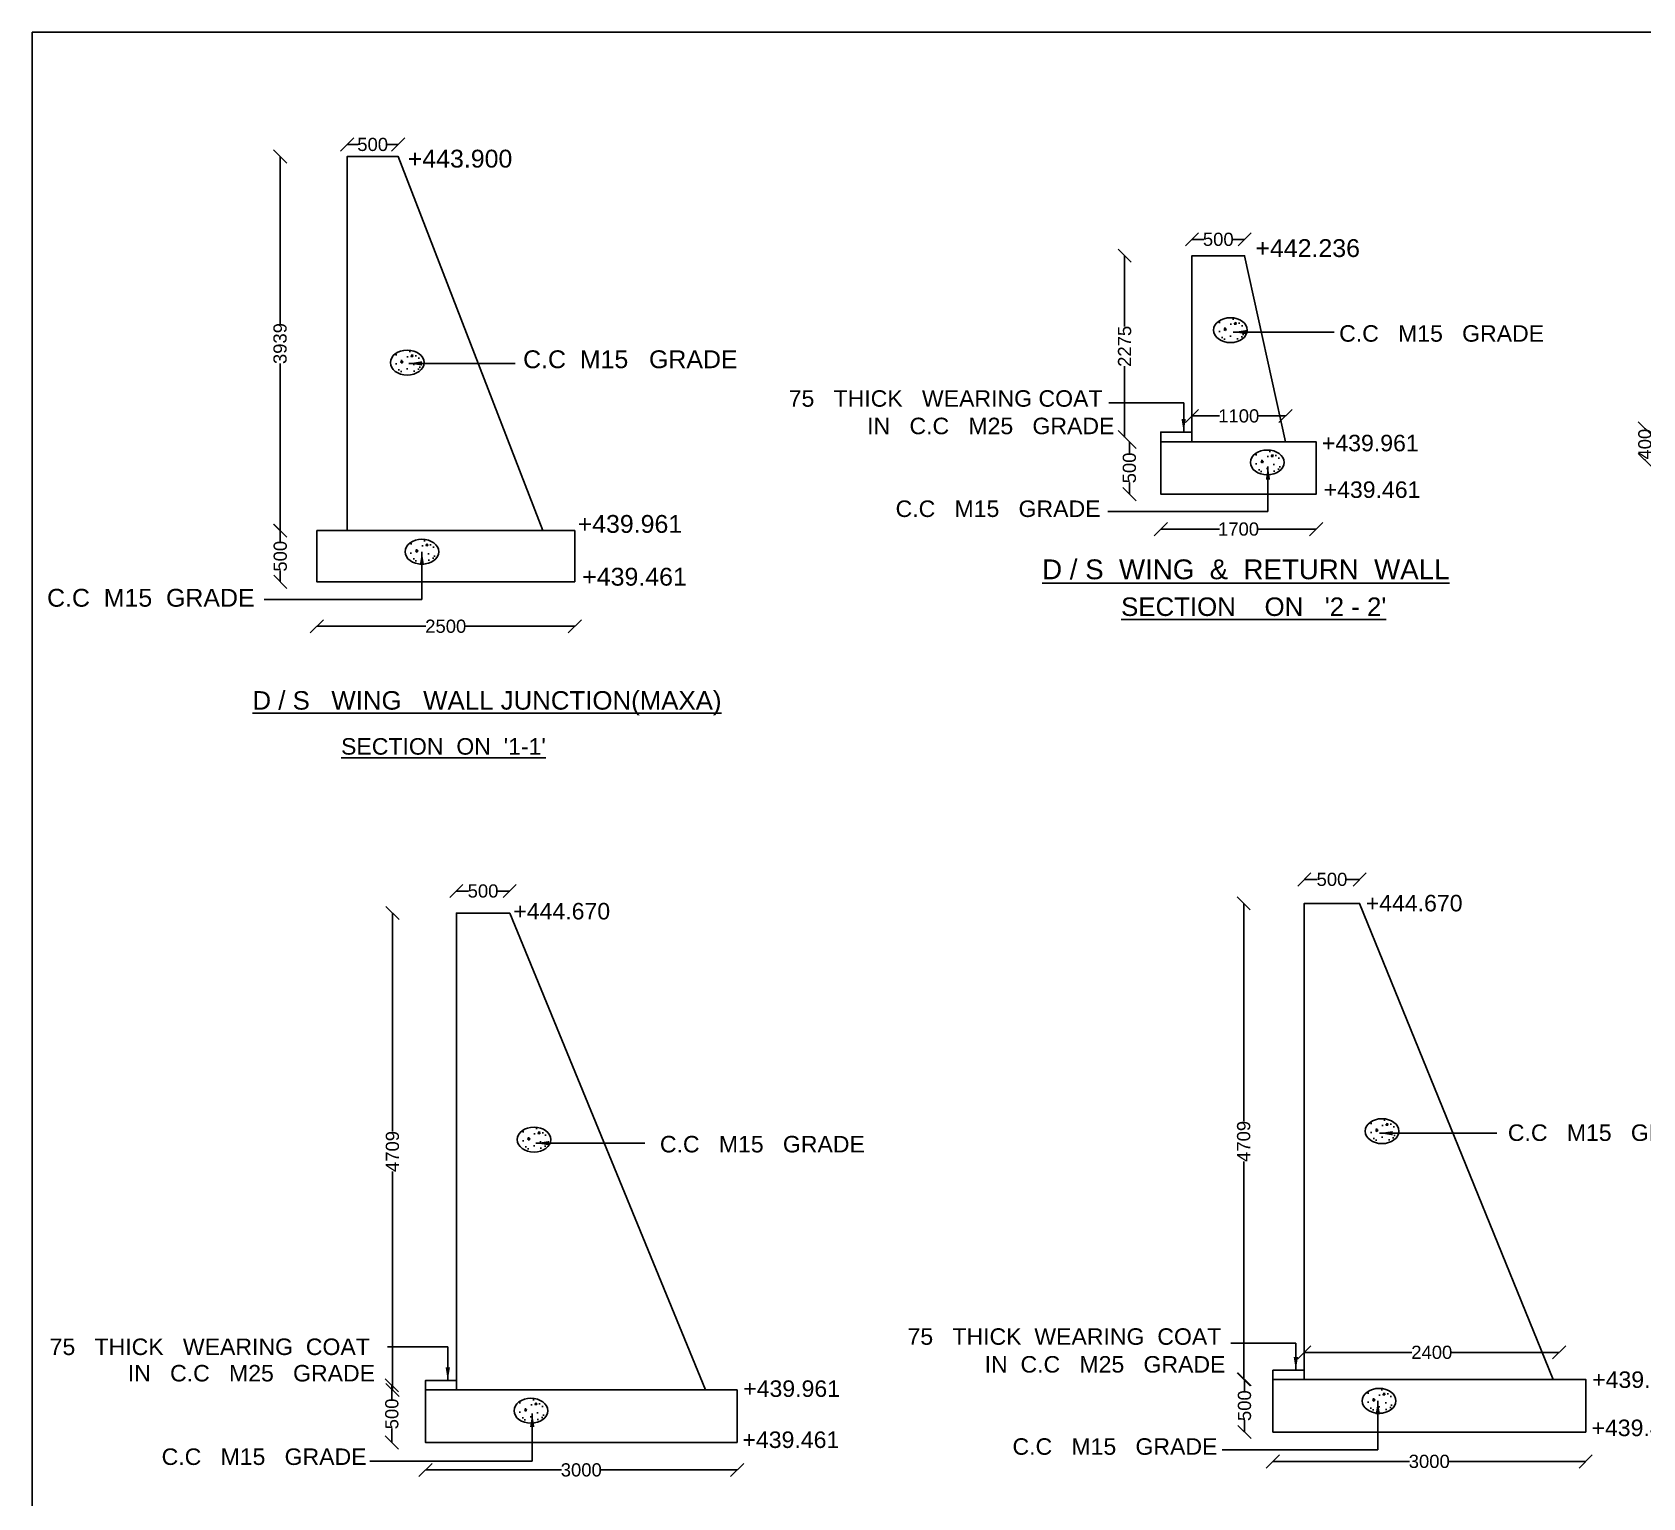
# Model space of a CAD drawing. Header units: millimetres. Extents: x 7618 to 13424, y 6237 to 10024.
# Drawn here: x 7618 to 10058, y 7804 to 10024 of the extents above; entities that cross this region are included whole.
import ezdxf

# ---------------------------------------------------------------- set-up
doc = ezdxf.new("R2010")
doc.units = ezdxf.units.MM
doc.header["$MEASUREMENT"] = 0
for name, color, linetype in [('DIMENSION', 2, 'Continuous'), ('DRAWING', 7, 'Continuous'), ('TEXT', 7, 'Continuous')]:
    doc.layers.add(name, color=color, linetype=linetype)
doc.styles.get("Standard").update_dxf_attribs({"font": 'arial.ttf', "height": 20})
doc.dimstyles.get("Standard").update_dxf_attribs({"dimtxt": 20, "dimasz": 20, "dimexe": 0.18, "dimexo": 0.0625, "dimgap": 0.09, "dimtad": 0, "dimdec": 0, "dimzin": 0, "dimdsep": 46, "dimtxsty": 'Standard', "dimblk": 'OBLIQUE', "dimcen": 0.09, "dimse1": 1, "dimse2": 1, "dimadec": 0, "dimazin": 0, "dimtfac": 1, "dimtdec": 0, "dimtofl": 0, "dimtmove": 0, "dimatfit": 3, "dimfxl": 1, "dimtolj": 1, "dimtzin": 0, "dimarcsym": 0})

# ---------------------------------------------------------------- blocks, each defined once
blk = doc.blocks.new('_Oblique')
at = {"color": 0, "linetype": 'ByBlock', "lineweight": -2}
blk.add_line((-0.5, -0.5), (0.5, 0.5), dxfattribs=at)
blk = doc.blocks.new('*D4')
at = {"layer": 'Defpoints', "color": 0}
for p in [(8095.2, 9836), (8172.2, 9854.1), (8172.2, 9836)]:
    blk.add_point(p, dxfattribs=at)
at = {"layer": 'DIMENSION', "color": 0, "lineweight": -2}
for p, q in [((8095.2, 9854.1), (8111.5, 9854.1)), ((8172.2, 9854.1), (8155.8, 9854.1))]:
    blk.add_line(p, q, dxfattribs=at)
at = {"layer": 'DIMENSION', "color": 0, "lineweight": -2, "xscale": 20, "yscale": 20, "zscale": 20, "rotation": 180}
blk.add_blockref('_Oblique', (8095.2, 9854.1), dxfattribs=at)
at = {"layer": 'DIMENSION', "color": 0, "lineweight": -2, "xscale": 20, "yscale": 20, "zscale": 20}
blk.add_blockref('_Oblique', (8172.2, 9854.1), dxfattribs=at)
at = {"layer": 'DIMENSION', "color": 0, "insert": (8133.7, 9854.1), "char_height": 20, "attachment_point": 5}
blk.add_mtext('\\A1;500', dxfattribs=at)
blk = doc.blocks.new('*D5')
at = {"layer": 'Defpoints', "color": 0}
for p in [(8095.2, 9836), (7993.5, 9269.2), (8095.2, 9269.2)]:
    blk.add_point(p, dxfattribs=at)
at = {"layer": 'DIMENSION', "color": 0, "lineweight": -2}
for p, q in [((7993.5, 9836), (7993.5, 9582.6)), ((7993.5, 9269.2), (7993.5, 9522.6))]:
    blk.add_line(p, q, dxfattribs=at)
at = {"layer": 'DIMENSION', "color": 0, "lineweight": -2, "xscale": 20, "yscale": 20, "zscale": 20}
for p, rotation in [((7993.5, 9836), 90), ((7993.5, 9269.2), 270)]:
    blk.add_blockref('_Oblique', p, dxfattribs=dict(at, rotation=rotation))
at = {"layer": 'DIMENSION', "color": 0, "insert": (7993.5, 9552.6), "char_height": 20, "attachment_point": 5, "rotation": 90}
blk.add_mtext('\\A1;3939', dxfattribs=at)
blk = doc.blocks.new('*D6')
at = {"layer": 'Defpoints', "color": 0}
for p in [(8095.2, 9269.2), (7993.8, 9191.7), (8095.2, 9191.7)]:
    blk.add_point(p, dxfattribs=at)
at = {"layer": 'DIMENSION', "color": 0, "lineweight": -2}
for p, q in [((7993.8, 9269.2), (7993.8, 9252.6)), ((7993.8, 9191.7), (7993.8, 9208.3))]:
    blk.add_line(p, q, dxfattribs=at)
at = {"layer": 'DIMENSION', "color": 0, "lineweight": -2, "xscale": 20, "yscale": 20, "zscale": 20}
for p, rotation in [((7993.8, 9269.2), 90), ((7993.8, 9191.7), 270)]:
    blk.add_blockref('_Oblique', p, dxfattribs=dict(at, rotation=rotation))
at = {"layer": 'DIMENSION', "color": 0, "insert": (7993.8, 9230.4), "char_height": 20, "attachment_point": 5, "rotation": 90}
blk.add_mtext('\\A1;500', dxfattribs=at)
blk = doc.blocks.new('*D7')
at = {"layer": 'Defpoints', "color": 0}
for p in [(8049, 9191.7), (8439.8, 9191.7), (8439.8, 9124.3)]:
    blk.add_point(p, dxfattribs=at)
at = {"layer": 'DIMENSION', "color": 0, "lineweight": -2}
for p, q in [((8049, 9124.3), (8214.3, 9124.3)), ((8439.8, 9124.3), (8274.5, 9124.3))]:
    blk.add_line(p, q, dxfattribs=at)
at = {"layer": 'DIMENSION', "color": 0, "lineweight": -2, "xscale": 20, "yscale": 20, "zscale": 20, "rotation": 180}
blk.add_blockref('_Oblique', (8049, 9124.3), dxfattribs=at)
at = {"layer": 'DIMENSION', "color": 0, "lineweight": -2, "xscale": 20, "yscale": 20, "zscale": 20}
blk.add_blockref('_Oblique', (8439.8, 9124.3), dxfattribs=at)
at = {"layer": 'DIMENSION', "color": 0, "insert": (8244.4, 9124.3), "char_height": 20, "attachment_point": 5}
blk.add_mtext('\\A1;2500', dxfattribs=at)
blk = doc.blocks.new('*D8')
at = {"layer": 'Defpoints', "color": 0}
for p in [(9454.5, 9710.4), (9374.8, 9685.7), (9454.5, 9685.7)]:
    blk.add_point(p, dxfattribs=at)
at = {"layer": 'DIMENSION', "color": 0, "lineweight": -2}
for p, q in [((9374.8, 9710.4), (9392.5, 9710.4)), ((9454.5, 9710.4), (9436.8, 9710.4))]:
    blk.add_line(p, q, dxfattribs=at)
at = {"layer": 'DIMENSION', "color": 0, "lineweight": -2, "xscale": 20, "yscale": 20, "zscale": 20, "rotation": 180}
blk.add_blockref('_Oblique', (9374.8, 9710.4), dxfattribs=at)
at = {"layer": 'DIMENSION', "color": 0, "lineweight": -2, "xscale": 20, "yscale": 20, "zscale": 20}
blk.add_blockref('_Oblique', (9454.5, 9710.4), dxfattribs=at)
at = {"layer": 'DIMENSION', "color": 0, "insert": (9414.6, 9710.4), "char_height": 20, "attachment_point": 5}
blk.add_mtext('\\A1;500', dxfattribs=at)
blk = doc.blocks.new('*D9')
at = {"layer": 'Defpoints', "color": 0}
for p in [(9374.8, 9685.7), (9272.8, 9411), (9374.8, 9411)]:
    blk.add_point(p, dxfattribs=at)
at = {"layer": 'DIMENSION', "color": 0, "lineweight": -2}
for p, q in [((9272.8, 9685.7), (9272.8, 9578.6)), ((9272.8, 9411), (9272.8, 9518.2))]:
    blk.add_line(p, q, dxfattribs=at)
at = {"layer": 'DIMENSION', "color": 0, "lineweight": -2, "xscale": 20, "yscale": 20, "zscale": 20}
for p, rotation in [((9272.8, 9685.7), 90), ((9272.8, 9411), 270)]:
    blk.add_blockref('_Oblique', p, dxfattribs=dict(at, rotation=rotation))
at = {"layer": 'DIMENSION', "color": 0, "insert": (9272.8, 9548.4), "char_height": 20, "attachment_point": 5, "rotation": 90}
blk.add_mtext('\\A1;2275', dxfattribs=at)
blk = doc.blocks.new('*D10')
at = {"layer": 'Defpoints', "color": 0}
for p in [(9374.8, 9403.7), (9280, 9324.6), (9374.8, 9324.6)]:
    blk.add_point(p, dxfattribs=at)
at = {"layer": 'DIMENSION', "color": 0, "lineweight": -2}
for p, q in [((9280, 9403.7), (9280, 9386.3)), ((9280, 9324.6), (9280, 9342))]:
    blk.add_line(p, q, dxfattribs=at)
at = {"layer": 'DIMENSION', "color": 0, "lineweight": -2, "xscale": 20, "yscale": 20, "zscale": 20}
for p, rotation in [((9280, 9403.7), 90), ((9280, 9324.6), 270)]:
    blk.add_blockref('_Oblique', p, dxfattribs=dict(at, rotation=rotation))
at = {"layer": 'DIMENSION', "color": 0, "insert": (9280, 9364.2), "char_height": 20, "attachment_point": 5, "rotation": 90}
blk.add_mtext('\\A1;500', dxfattribs=at)
blk = doc.blocks.new('*D11')
at = {"layer": 'Defpoints', "color": 0}
for p in [(9327.6, 9326.4), (9562.9, 9326.4), (9562.9, 9271.5)]:
    blk.add_point(p, dxfattribs=at)
at = {"layer": 'DIMENSION', "color": 0, "lineweight": -2}
for p, q in [((9327.6, 9271.5), (9416.3, 9271.5)), ((9562.9, 9271.5), (9474.2, 9271.5))]:
    blk.add_line(p, q, dxfattribs=at)
at = {"layer": 'DIMENSION', "color": 0, "lineweight": -2, "xscale": 20, "yscale": 20, "zscale": 20, "rotation": 180}
blk.add_blockref('_Oblique', (9327.6, 9271.5), dxfattribs=at)
at = {"layer": 'DIMENSION', "color": 0, "lineweight": -2, "xscale": 20, "yscale": 20, "zscale": 20}
blk.add_blockref('_Oblique', (9562.9, 9271.5), dxfattribs=at)
at = {"layer": 'DIMENSION', "color": 0, "insert": (9445.3, 9271.5), "char_height": 20, "attachment_point": 5}
blk.add_mtext('\\A1;1700', dxfattribs=at)
blk = doc.blocks.new('*D12')
at = {"layer": 'Defpoints', "color": 0}
for p in [(9516.3, 9442.9), (9374.8, 9403.7), (9516.3, 9403.7)]:
    blk.add_point(p, dxfattribs=at)
at = {"layer": 'DIMENSION', "color": 0, "lineweight": -2}
for p, q in [((9374.8, 9442.9), (9416.6, 9442.9)), ((9516.3, 9442.9), (9474.5, 9442.9))]:
    blk.add_line(p, q, dxfattribs=at)
at = {"layer": 'DIMENSION', "color": 0, "lineweight": -2, "xscale": 20, "yscale": 20, "zscale": 20, "rotation": 180}
blk.add_blockref('_Oblique', (9374.8, 9442.9), dxfattribs=at)
at = {"layer": 'DIMENSION', "color": 0, "lineweight": -2, "xscale": 20, "yscale": 20, "zscale": 20}
blk.add_blockref('_Oblique', (9516.3, 9442.9), dxfattribs=at)
at = {"layer": 'DIMENSION', "color": 0, "insert": (9445.6, 9442.9), "char_height": 20, "attachment_point": 5}
blk.add_mtext('\\A1;1100', dxfattribs=at)
blk = doc.blocks.new('*D15')
at = {"layer": 'Defpoints', "color": 0}
for p in [(10155.3, 9424.1), (10060.9, 9376.2), (10155.3, 9376.2)]:
    blk.add_point(p, dxfattribs=at)
at = {"layer": 'DIMENSION', "color": 0, "lineweight": -2}
for p, q in [((10060.9, 9424.1), (10060.9, 9422.7)), ((10060.9, 9376.2), (10060.9, 9377.6))]:
    blk.add_line(p, q, dxfattribs=at)
at = {"layer": 'DIMENSION', "color": 0, "lineweight": -2, "xscale": 20, "yscale": 20, "zscale": 20}
for p, rotation in [((10060.9, 9424.1), 90), ((10060.9, 9376.2), 270)]:
    blk.add_blockref('_Oblique', p, dxfattribs=dict(at, rotation=rotation))
at = {"layer": 'DIMENSION', "color": 0, "insert": (10060.9, 9400.2), "char_height": 20, "attachment_point": 5, "rotation": 90}
blk.add_mtext('\\A1;400', dxfattribs=at)
blk = doc.blocks.new('*D31')
at = {"layer": 'Defpoints', "color": 0}
for p in [(9931.1, 8024.5), (9544.9, 7983.6), (9931.1, 7983.6)]:
    blk.add_point(p, dxfattribs=at)
at = {"layer": 'DIMENSION', "color": 0, "lineweight": -2}
for p, q in [((9544.9, 8024.5), (9707.9, 8024.5)), ((9931.1, 8024.5), (9768.1, 8024.5))]:
    blk.add_line(p, q, dxfattribs=at)
at = {"layer": 'DIMENSION', "color": 0, "lineweight": -2, "xscale": 20, "yscale": 20, "zscale": 20, "rotation": 180}
blk.add_blockref('_Oblique', (9544.9, 8024.5), dxfattribs=at)
at = {"layer": 'DIMENSION', "color": 0, "lineweight": -2, "xscale": 20, "yscale": 20, "zscale": 20}
blk.add_blockref('_Oblique', (9931.1, 8024.5), dxfattribs=at)
at = {"layer": 'DIMENSION', "color": 0, "insert": (9738, 8024.5), "char_height": 20, "attachment_point": 5}
blk.add_mtext('\\A1;2400', dxfattribs=at)
blk = doc.blocks.new('*D32')
at = {"layer": 'Defpoints', "color": 0}
for p in [(9497.3, 7903.9), (9971.2, 7903.9), (9971.2, 7859.3)]:
    blk.add_point(p, dxfattribs=at)
at = {"layer": 'DIMENSION', "color": 0, "lineweight": -2}
for p, q in [((9497.3, 7859.3), (9704.3, 7859.3)), ((9971.2, 7859.3), (9764.2, 7859.3))]:
    blk.add_line(p, q, dxfattribs=at)
at = {"layer": 'DIMENSION', "color": 0, "lineweight": -2, "xscale": 20, "yscale": 20, "zscale": 20, "rotation": 180}
blk.add_blockref('_Oblique', (9497.3, 7859.3), dxfattribs=at)
at = {"layer": 'DIMENSION', "color": 0, "lineweight": -2, "xscale": 20, "yscale": 20, "zscale": 20}
blk.add_blockref('_Oblique', (9971.2, 7859.3), dxfattribs=at)
at = {"layer": 'DIMENSION', "color": 0, "insert": (9734.2, 7859.3), "char_height": 20, "attachment_point": 5}
blk.add_mtext('\\A1;3000', dxfattribs=at)
blk = doc.blocks.new('*D33')
at = {"layer": 'Defpoints', "color": 0}
for p in [(8341.3, 8723.3), (8260.5, 8690), (8341.3, 8690)]:
    blk.add_point(p, dxfattribs=at)
at = {"layer": 'DIMENSION', "color": 0, "lineweight": -2}
for p, q in [((8260.5, 8723.3), (8278.7, 8723.3)), ((8341.3, 8723.3), (8323, 8723.3))]:
    blk.add_line(p, q, dxfattribs=at)
at = {"layer": 'DIMENSION', "color": 0, "lineweight": -2, "xscale": 20, "yscale": 20, "zscale": 20, "rotation": 180}
blk.add_blockref('_Oblique', (8260.5, 8723.3), dxfattribs=at)
at = {"layer": 'DIMENSION', "color": 0, "lineweight": -2, "xscale": 20, "yscale": 20, "zscale": 20}
blk.add_blockref('_Oblique', (8341.3, 8723.3), dxfattribs=at)
at = {"layer": 'DIMENSION', "color": 0, "insert": (8300.9, 8723.3), "char_height": 20, "attachment_point": 5}
blk.add_mtext('\\A1;500', dxfattribs=at)
blk = doc.blocks.new('*D34')
at = {"layer": 'Defpoints', "color": 0}
for p in [(8260.5, 8690), (8163.7, 7967.6), (8260.5, 7967.6)]:
    blk.add_point(p, dxfattribs=at)
at = {"layer": 'DIMENSION', "color": 0, "lineweight": -2}
for p, q in [((8163.7, 8690), (8163.7, 8359.2)), ((8163.7, 7967.6), (8163.7, 8298.4))]:
    blk.add_line(p, q, dxfattribs=at)
at = {"layer": 'DIMENSION', "color": 0, "lineweight": -2, "xscale": 20, "yscale": 20, "zscale": 20}
for p, rotation in [((8163.7, 8690), 90), ((8163.7, 7967.6), 270)]:
    blk.add_blockref('_Oblique', p, dxfattribs=dict(at, rotation=rotation))
at = {"layer": 'DIMENSION', "color": 0, "insert": (8163.7, 8328.8), "char_height": 20, "attachment_point": 5, "rotation": 90}
blk.add_mtext('\\A1;4709', dxfattribs=at)
blk = doc.blocks.new('*D35')
at = {"layer": 'Defpoints', "color": 0}
for p in [(8260.5, 7974.6), (8162.8, 7888.1), (8260.5, 7888.1)]:
    blk.add_point(p, dxfattribs=at)
at = {"layer": 'DIMENSION', "color": 0, "lineweight": -2}
for p, q in [((8162.8, 7974.6), (8162.8, 7953.5)), ((8162.8, 7888.1), (8162.8, 7909.2))]:
    blk.add_line(p, q, dxfattribs=at)
at = {"layer": 'DIMENSION', "color": 0, "lineweight": -2, "xscale": 20, "yscale": 20, "zscale": 20}
for p, rotation in [((8162.8, 7974.6), 90), ((8162.8, 7888.1), 270)]:
    blk.add_blockref('_Oblique', p, dxfattribs=dict(at, rotation=rotation))
at = {"layer": 'DIMENSION', "color": 0, "insert": (8162.8, 7931.3), "char_height": 20, "attachment_point": 5, "rotation": 90}
blk.add_mtext('\\A1;500', dxfattribs=at)
blk = doc.blocks.new('*D36')
at = {"layer": 'Defpoints', "color": 0}
for p in [(8213.7, 7888.1), (8685.8, 7888.1), (8685.8, 7846.4)]:
    blk.add_point(p, dxfattribs=at)
at = {"layer": 'DIMENSION', "color": 0, "lineweight": -2}
for p, q in [((8213.7, 7846.4), (8419.8, 7846.4)), ((8685.8, 7846.4), (8479.6, 7846.4))]:
    blk.add_line(p, q, dxfattribs=at)
at = {"layer": 'DIMENSION', "color": 0, "lineweight": -2, "xscale": 20, "yscale": 20, "zscale": 20, "rotation": 180}
blk.add_blockref('_Oblique', (8213.7, 7846.4), dxfattribs=at)
at = {"layer": 'DIMENSION', "color": 0, "lineweight": -2, "xscale": 20, "yscale": 20, "zscale": 20}
blk.add_blockref('_Oblique', (8685.8, 7846.4), dxfattribs=at)
at = {"layer": 'DIMENSION', "color": 0, "insert": (8449.7, 7846.4), "char_height": 20, "attachment_point": 5}
blk.add_mtext('\\A1;3000', dxfattribs=at)
blk = doc.blocks.new('*D37')
at = {"layer": 'Defpoints', "color": 0}
for p in [(9628.7, 8740.9), (9544.9, 8704.6), (9628.7, 8704.6)]:
    blk.add_point(p, dxfattribs=at)
at = {"layer": 'DIMENSION', "color": 0, "lineweight": -2}
for p, q in [((9544.9, 8740.9), (9564.6, 8740.9)), ((9628.7, 8740.9), (9608.9, 8740.9))]:
    blk.add_line(p, q, dxfattribs=at)
at = {"layer": 'DIMENSION', "color": 0, "lineweight": -2, "xscale": 20, "yscale": 20, "zscale": 20, "rotation": 180}
blk.add_blockref('_Oblique', (9544.9, 8740.9), dxfattribs=at)
at = {"layer": 'DIMENSION', "color": 0, "lineweight": -2, "xscale": 20, "yscale": 20, "zscale": 20}
blk.add_blockref('_Oblique', (9628.7, 8740.9), dxfattribs=at)
at = {"layer": 'DIMENSION', "color": 0, "insert": (9586.8, 8740.9), "char_height": 20, "attachment_point": 5}
blk.add_mtext('\\A1;500', dxfattribs=at)
blk = doc.blocks.new('*D38')
at = {"layer": 'Defpoints', "color": 0}
for p in [(9544.9, 8704.6), (9453.1, 7983.6), (9544.9, 7983.6)]:
    blk.add_point(p, dxfattribs=at)
at = {"layer": 'DIMENSION', "color": 0, "lineweight": -2}
for p, q in [((9453.1, 8704.6), (9453.1, 8374.5)), ((9453.1, 7983.6), (9453.1, 8313.7))]:
    blk.add_line(p, q, dxfattribs=at)
at = {"layer": 'DIMENSION', "color": 0, "lineweight": -2, "xscale": 20, "yscale": 20, "zscale": 20}
for p, rotation in [((9453.1, 8704.6), 90), ((9453.1, 7983.6), 270)]:
    blk.add_blockref('_Oblique', p, dxfattribs=dict(at, rotation=rotation))
at = {"layer": 'DIMENSION', "color": 0, "insert": (9453.1, 8344.1), "char_height": 20, "attachment_point": 5, "rotation": 90}
blk.add_mtext('\\A1;4709', dxfattribs=at)
blk = doc.blocks.new('*D39')
at = {"layer": 'Defpoints', "color": 0}
for p in [(9574.7, 7983.6), (9454.4, 7903.9), (9574.7, 7903.9)]:
    blk.add_point(p, dxfattribs=at)
at = {"layer": 'DIMENSION', "color": 0, "lineweight": -2}
for p, q in [((9454.4, 7983.6), (9454.4, 7965.9)), ((9454.4, 7903.9), (9454.4, 7921.6))]:
    blk.add_line(p, q, dxfattribs=at)
at = {"layer": 'DIMENSION', "color": 0, "lineweight": -2, "xscale": 20, "yscale": 20, "zscale": 20}
for p, rotation in [((9454.4, 7983.6), 90), ((9454.4, 7903.9), 270)]:
    blk.add_blockref('_Oblique', p, dxfattribs=dict(at, rotation=rotation))
at = {"layer": 'DIMENSION', "color": 0, "insert": (9454.4, 7943.8), "char_height": 20, "attachment_point": 5, "rotation": 90}
blk.add_mtext('\\A1;500', dxfattribs=at)

msp = doc.modelspace()

# ---------------------------------------------------------------- hatches: boundary and pattern name
at = {"layer": 'DRAWING'}
h = msp.add_hatch(dxfattribs=at)
h.set_pattern_fill('AR-CONC', color=0, scale=5, style=0)
h.set_pattern_definition([(50, (1247.157, 49.122), (35.86301, -3.13761), [3.75, -41.25]), (355, (1247.157, 49.122), (-6.93757, 37.60961), [3, -33]), (100.4514, (1250.146, 48.86), (28.92547, 34.47198), [3.18701, -35.05711]), (46.1842, (1247.157, 59.12), (53.36205, -8.27595), [5.625, -61.875]), (96.6356, (1251.604, 58.43), (46.73314, 48.7059), [4.78051, -52.58565]), (351.1842, (1247.157, 59.12), (46.7331, 48.70593), [4.5, -49.5]), (21, (1252.157, 56.622), (29.84535, -20.130945), [3.75, -41.25]), (326, (1252.157, 56.622), (12.16577, 36.2575), [3, -33]), (71.4514, (1254.644, 54.945), (42.01113, 16.126525), [3.18701, -35.05711]), (37.5, (1247.157, 49.122), (0.607993, 16.644693), [0, -32.6, 0, -33.5, 0, -33.125]), (7.5, (1247.157, 49.122), (13.153477, 19.720586), [0, -19.1, 0, -31.85, 0, -12.625]), (327.5, (1236.007, 49.122), (26.691122, -1.127744), [0, -12.5, 0, -39, 0, -51.75]), (317.5, (1231.007, 49.122), (29.15931, 5.00525), [0, -16.25, 0, -25.9, 0, -36.75])])
edge = h.paths.add_edge_path()
edge.add_ellipse((9433.1, 9572.9), major_axis=(-25.5, 0), ratio=0.739594, start_angle=0, end_angle=360)
h = msp.add_hatch(dxfattribs=at)
h.set_pattern_fill('AR-CONC', color=0, scale=5, style=0)
h.set_pattern_definition([(50, (0, 0), (35.86301, -3.13761), [3.75, -41.25]), (355, (0, 0), (-6.93757, 37.60961), [3, -33]), (100.4514, (2.99, -0.26), (28.92547, 34.47198), [3.18701, -35.05711]), (46.1842, (0, 10), (53.36205, -8.27595), [5.625, -61.875]), (96.6356, (4.447, 9.31), (46.73314, 48.7059), [4.78051, -52.58565]), (351.1842, (0, 10), (46.7331, 48.70593), [4.5, -49.5]), (21, (5, 7.5), (29.84535, -20.130945), [3.75, -41.25]), (326, (5, 7.5), (12.16577, 36.2575), [3, -33]), (71.4514, (7.487, 5.822), (42.01113, 16.126525), [3.18701, -35.05711]), (37.5, (0, 0), (0.607993, 16.644693), [0, -32.6, 0, -33.5, 0, -33.125]), (7.5, (0, 0), (13.153477, 19.720586), [0, -19.1, 0, -31.85, 0, -12.625]), (327.5, (-11.15, 0), (26.691122, -1.127744), [0, -12.5, 0, -39, 0, -51.75]), (317.5, (-16.15, 0), (29.15931, 5.00525), [0, -16.25, 0, -25.9, 0, -36.75])])
edge = h.paths.add_edge_path()
edge.add_ellipse((8186, 9523.8), major_axis=(-25.5, 0), ratio=0.739594, start_angle=0, end_angle=360)
h = msp.add_hatch(dxfattribs=at)
h.set_pattern_fill('AR-CONC', color=0, scale=5, style=0)
h.set_pattern_definition([(50, (1302.844, -151.32), (35.86301, -3.13761), [3.75, -41.25]), (355, (1302.844, -151.32), (-6.93757, 37.60961), [3, -33]), (100.4514, (1305.832, -151.582), (28.92547, 34.47198), [3.18701, -35.05711]), (46.1842, (1302.844, -141.32), (53.36205, -8.27595), [5.625, -61.875]), (96.6356, (1307.29, -142.01), (46.73314, 48.7059), [4.78051, -52.58565]), (351.1842, (1302.844, -141.32), (46.7331, 48.70593), [4.5, -49.5]), (21, (1307.844, -143.82), (29.84535, -20.130945), [3.75, -41.25]), (326, (1307.844, -143.82), (12.16577, 36.2575), [3, -33]), (71.4514, (1310.33, -145.5), (42.01113, 16.126525), [3.18701, -35.05711]), (37.5, (1302.844, -151.321), (0.607993, 16.644693), [0, -32.6, 0, -33.5, 0, -33.125]), (7.5, (1302.844, -151.32), (13.153477, 19.720586), [0, -19.1, 0, -31.85, 0, -12.625]), (327.5, (1291.694, -151.321), (26.691122, -1.127744), [0, -12.5, 0, -39, 0, -51.75]), (317.5, (1286.694, -151.32), (29.15931, 5.00525), [0, -16.25, 0, -25.9, 0, -36.75])])
edge = h.paths.add_edge_path()
edge.add_ellipse((9488.8, 9372.5), major_axis=(-25.5, 0), ratio=0.739594, start_angle=0, end_angle=360)
h = msp.add_hatch(dxfattribs=at)
h.set_pattern_fill('AR-CONC', color=0, scale=5, style=0)
h.set_pattern_definition([(50, (22.365, -286.477), (35.86301, -3.13761), [3.75, -41.25]), (355, (22.365, -286.477), (-6.93757, 37.60961), [3, -33]), (100.4514, (25.354, -286.738), (28.92547, 34.47198), [3.18701, -35.05711]), (46.1842, (22.365, -276.477), (53.36205, -8.27595), [5.625, -61.875]), (96.6356, (26.81, -277.166), (46.73314, 48.7059), [4.78051, -52.58565]), (351.1842, (22.365, -276.477), (46.7331, 48.70593), [4.5, -49.5]), (21, (27.365, -278.977), (29.84535, -20.130945), [3.75, -41.25]), (326, (27.365, -278.977), (12.16577, 36.2575), [3, -33]), (71.4514, (29.853, -280.654), (42.01113, 16.126525), [3.18701, -35.05711]), (37.5, (22.365, -286.477), (0.607993, 16.644693), [0, -32.6, 0, -33.5, 0, -33.125]), (7.5, (22.365, -286.477), (13.153477, 19.720586), [0, -19.1, 0, -31.85, 0, -12.625]), (327.5, (11.215, -286.477), (26.691122, -1.127744), [0, -12.5, 0, -39, 0, -51.75]), (317.5, (6.215, -286.477), (29.15931, 5.00525), [0, -16.25, 0, -25.9, 0, -36.75])])
edge = h.paths.add_edge_path()
edge.add_ellipse((8208.3, 9237.3), major_axis=(-25.5, 0), ratio=0.739594, start_angle=0, end_angle=360)
h = msp.add_hatch(dxfattribs=at)
h.set_pattern_fill('AR-CONC', color=0, scale=5, style=0)
h.set_pattern_definition([(50, (1476.76, -1164.202), (35.86301, -3.13761), [3.75, -41.25]), (355, (1476.76, -1164.202), (-6.93757, 37.60961), [3, -33]), (100.4514, (1479.75, -1164.464), (28.92547, 34.47198), [3.18701, -35.05711]), (46.1842, (1476.76, -1154.2), (53.36205, -8.27595), [5.625, -61.875]), (96.6356, (1481.207, -1154.89), (46.73314, 48.7059), [4.78051, -52.58565]), (351.1842, (1476.76, -1154.2), (46.7331, 48.70593), [4.5, -49.5]), (21, (1481.76, -1156.702), (29.84535, -20.130945), [3.75, -41.25]), (326, (1481.76, -1156.702), (12.16577, 36.2575), [3, -33]), (71.4514, (1484.247, -1158.38), (42.01113, 16.126525), [3.18701, -35.05711]), (37.5, (1476.76, -1164.202), (0.607993, 16.644693), [0, -32.6, 0, -33.5, 0, -33.125]), (7.5, (1476.76, -1164.202), (13.153477, 19.720586), [0, -19.1, 0, -31.85, 0, -12.625]), (327.5, (1465.61, -1164.202), (26.691122, -1.127744), [0, -12.5, 0, -39, 0, -51.75]), (317.5, (1460.61, -1164.202), (29.15931, 5.00525), [0, -16.25, 0, -25.9, 0, -36.75])])
edge = h.paths.add_edge_path()
edge.add_ellipse((9662.7, 8359.6), major_axis=(-25.5, 0), ratio=0.739594, start_angle=0, end_angle=360)
h = msp.add_hatch(dxfattribs=at)
h.set_pattern_fill('AR-CONC', color=0, scale=5, style=0)
h.set_pattern_definition([(50, (192.125, -1177.024), (35.86301, -3.13761), [3.75, -41.25]), (355, (192.125, -1177.024), (-6.93757, 37.60961), [3, -33]), (100.4514, (195.114, -1177.286), (28.92547, 34.47198), [3.18701, -35.05711]), (46.1842, (192.125, -1167.024), (53.36205, -8.27595), [5.625, -61.875]), (96.6356, (196.57, -1167.714), (46.73314, 48.7059), [4.78051, -52.58565]), (351.1842, (192.125, -1167.024), (46.7331, 48.70593), [4.5, -49.5]), (21, (197.125, -1169.524), (29.84535, -20.130945), [3.75, -41.25]), (326, (197.125, -1169.524), (12.16577, 36.2575), [3, -33]), (71.4514, (199.613, -1171.202), (42.01113, 16.126525), [3.18701, -35.05711]), (37.5, (192.125, -1177.024), (0.607993, 16.644693), [0, -32.6, 0, -33.5, 0, -33.125]), (7.5, (192.125, -1177.024), (13.153477, 19.720586), [0, -19.1, 0, -31.85, 0, -12.625]), (327.5, (180.975, -1177.024), (26.691122, -1.127744), [0, -12.5, 0, -39, 0, -51.75]), (317.5, (175.975, -1177.024), (29.15931, 5.00525), [0, -16.25, 0, -25.9, 0, -36.75])])
edge = h.paths.add_edge_path()
edge.add_ellipse((8378.1, 8346.8), major_axis=(-25.5, 0), ratio=0.739594, start_angle=0, end_angle=360)
h = msp.add_hatch(dxfattribs=at)
h.set_pattern_fill('AR-CONC', color=0, scale=5, style=0)
h.set_pattern_definition([(50, (187.447, -1587.72), (35.86301, -3.13761), [3.75, -41.25]), (355, (187.447, -1587.72), (-6.93757, 37.60961), [3, -33]), (100.4514, (190.436, -1587.98), (28.92547, 34.47198), [3.18701, -35.05711]), (46.1842, (187.447, -1577.72), (53.36205, -8.27595), [5.625, -61.875]), (96.6356, (191.894, -1578.41), (46.73314, 48.7059), [4.78051, -52.58565]), (351.1842, (187.45, -1577.72), (46.7331, 48.70593), [4.5, -49.5]), (21, (192.447, -1580.22), (29.84535, -20.130945), [3.75, -41.25]), (326, (192.447, -1580.22), (12.16577, 36.2575), [3, -33]), (71.4514, (194.935, -1581.897), (42.01113, 16.126525), [3.18701, -35.05711]), (37.5, (187.447, -1587.72), (0.607993, 16.644693), [0, -32.6, 0, -33.5, 0, -33.125]), (7.5, (187.447, -1587.72), (13.153477, 19.720586), [0, -19.1, 0, -31.85, 0, -12.625]), (327.5, (176.297, -1587.72), (26.691122, -1.127744), [0, -12.5, 0, -39, 0, -51.75]), (317.5, (171.297, -1587.72), (29.15931, 5.00525), [0, -16.25, 0, -25.9, 0, -36.75])])
edge = h.paths.add_edge_path()
edge.add_ellipse((8373.4, 7936.1), major_axis=(-25.5, 0), ratio=0.739594, start_angle=0, end_angle=360)
h = msp.add_hatch(dxfattribs=at)
h.set_pattern_fill('AR-CONC', color=0, scale=5, style=0)
h.set_pattern_definition([(50, (1472.3, -1572.688), (35.86301, -3.13761), [3.75, -41.25]), (355, (1472.3, -1572.69), (-6.93757, 37.60961), [3, -33]), (100.4514, (1475.29, -1572.95), (28.92547, 34.47198), [3.18701, -35.05711]), (46.1842, (1472.3, -1562.69), (53.36205, -8.27595), [5.625, -61.875]), (96.6356, (1476.747, -1563.38), (46.73314, 48.7059), [4.78051, -52.58565]), (351.1842, (1472.3, -1562.69), (46.7331, 48.70593), [4.5, -49.5]), (21, (1477.3, -1565.188), (29.84535, -20.130945), [3.75, -41.25]), (326, (1477.3, -1565.19), (12.16577, 36.2575), [3, -33]), (71.4514, (1479.787, -1566.866), (42.01113, 16.126525), [3.18701, -35.05711]), (37.5, (1472.3, -1572.688), (0.607993, 16.644693), [0, -32.6, 0, -33.5, 0, -33.125]), (7.5, (1472.3, -1572.688), (13.153477, 19.720586), [0, -19.1, 0, -31.85, 0, -12.625]), (327.5, (1461.15, -1572.688), (26.691122, -1.127744), [0, -12.5, 0, -39, 0, -51.75]), (317.5, (1456.15, -1572.688), (29.15931, 5.00525), [0, -16.25, 0, -25.9, 0, -36.75])])
edge = h.paths.add_edge_path()
edge.add_ellipse((9658.3, 7951.1), major_axis=(-25.5, 0), ratio=0.739594, start_angle=0, end_angle=360)

# ---------------------------------------------------------------- linework, layer by layer
at = {"layer": 'DIMENSION', "color": 0}
msp.add_lwpolyline([(13424.4, 6237.3), (7618, 6237.3), (7618, 10024.2), (13424.4, 10024.2)], close=True, dxfattribs=at)
at = {"layer": 'DRAWING', "color": 0}
for points in [[(8095.2, 9269.2), (8095.2, 9836), (8172.2, 9836), (8391.6, 9269.2)], [(9374.8, 9418.4), (9374.8, 9685.7), (9454.5, 9685.7), (9516.3, 9403.7)], [(8260.5, 7981.7), (8260.5, 8690), (8341.3, 8690), (8637.7, 7967.6)], [(9544.9, 7997.5), (9544.9, 8704.6), (9628.7, 8704.6), (9921.8, 7983.6)]]:
    msp.add_lwpolyline(points, dxfattribs=at)
for points in [[(9327.6, 9403.7), (9374.8, 9403.7), (9374.8, 9418.4), (9327.6, 9418.4)], [(9327.6, 9403.7), (9562.9, 9403.7), (9562.9, 9324.6), (9327.6, 9324.6)], [(8049, 9269.2), (8439.8, 9269.2), (8439.8, 9191.7), (8049, 9191.7)], [(8213.7, 7967.6), (8260.5, 7967.6), (8260.5, 7981.7), (8213.7, 7981.7)], [(9497.3, 7983.6), (9544.9, 7983.6), (9544.9, 7997.5), (9497.3, 7997.5)], [(9497.3, 7983.6), (9971.2, 7983.6), (9971.2, 7903.9), (9497.3, 7903.9)], [(8213.7, 7967.6), (8685.8, 7967.6), (8685.8, 7888.1), (8213.7, 7888.1)]]:
    msp.add_lwpolyline(points, close=True, dxfattribs=at)
for centre in [(9433.1, 9572.9), (8186, 9523.8), (9488.8, 9372.5), (8208.3, 9237.3), (9662.7, 8359.6), (8378.1, 8346.8), (8373.4, 7936.1), (9658.3, 7951.1)]:
    msp.add_ellipse(centre, major_axis=(-25.5, 0), ratio=0.739594, dxfattribs=at)

# ---------------------------------------------------------------- texts
at = {"layer": 'TEXT', "color": 0}
for s, height, p in [('+443.900', 27, (8186.9, 9819.2)), ('+442.236', 27, (9470.9, 9683.7)), ('C.C   M15   GRADE', 25, (9597.7, 9555.4)), ('C.C  M15   GRADE', 27, (8361.6, 9515.3)), ('75   THICK   WEARING COAT', 25, (8763.9, 9456.9)), ('IN   C.C   M25   GRADE', 25, (8882.8, 9415.3)), ('+439.961', 25, (9571.6, 9389.4)), ('+439.461', 25, (9574.2, 9318.8)), ('C.C   M15   GRADE', 25, (8925.8, 9289.9)), ('+439.961', 27, (8444.2, 9265.9)), ('%%UD / S  WING  &  RETURN  WALL', 30, (9147.8, 9195.6)), ('+439.461', 27, (8451.2, 9185.9)), ('C.C  M15  GRADE', 27, (7640.5, 9154)), ("%%USECTION    ON   '2 - 2'", 28, (9267.4, 9140)), ('%%UD / S   WING   WALL JUNCTION(MAXA)', 28, (7951.6, 8998.1)), ("%%USECTION  ON  '1-1'", 25, (8085.8, 8929.9)), ('+444.670', 25, (9638, 8692.5)), ('+444.670', 25, (8346.8, 8680.3)), ('C.C   M15   GRADE', 25, (9853.3, 8344.8)), ('C.C   M15   GRADE', 25, (8568.8, 8327.4)), ('75   THICK  WEARING  COAT', 25, (8943.9, 8036)), ('75   THICK   WEARING  COAT', 25, (7644.4, 8020.5)), ('IN   C.C   M25   GRADE', 25, (7762.8, 7980.5)), ('IN  C.C   M25   GRADE', 25, (9060.7, 7993.9)), ('+439.961', 25, (8695, 7957.1)), ('+439.961', 25, (9981, 7970.7)), ('+439.461', 25, (8693.9, 7879.7)), ('+439.461', 25, (9980, 7897.7)), ('C.C   M15   GRADE', 25, (9102.9, 7869.4)), ('C.C   M15   GRADE', 25, (7814, 7854))]:
    msp.add_text(s, height=height, dxfattribs=at).set_placement(p)

# ---------------------------------------------------------------- dimensions: what is measured, and where the dimension line sits
at = {"layer": 'DIMENSION', "color": 0}
dim = msp.add_linear_dim(base=(8172.2, 9854.1), p1=(8095.2, 9836), p2=(8172.2, 9836), text='500', dimstyle='Standard', override={"dimasz": 20}, dxfattribs=at)
dim.commit()
dim.dimension.update_dxf_attribs({"geometry": '*D4', "text_midpoint": (8133.7, 9854.1)})
for base, p1, p2, text, picture, middle in [((7993.5, 9269.2), (8095.2, 9836), (8095.2, 9269.2), '3939', '*D5', (7993.5, 9552.6)), ((9272.8, 9411), (9374.8, 9685.7), (9374.8, 9411), '2275', '*D9', (9272.8, 9548.4)), ((10060.9, 9376.2), (10155.3, 9424.1), (10155.3, 9376.2), '400', '*D15', (10060.9, 9400.2)), ((9280, 9324.6), (9374.8, 9403.7), (9374.8, 9324.6), '500', '*D10', (9280, 9364.2)), ((7993.8, 9191.7), (8095.2, 9269.2), (8095.2, 9191.7), '500', '*D6', (7993.8, 9230.4)), ((9453.1, 7983.6), (9544.9, 8704.6), (9544.9, 7983.6), '4709', '*D38', (9453.1, 8344.1)), ((8163.7, 7967.6), (8260.5, 8690), (8260.5, 7967.6), '4709', '*D34', (8163.7, 8328.8)), ((8162.8, 7888.1), (8260.5, 7974.6), (8260.5, 7888.1), '500', '*D35', (8162.8, 7931.3)), ((9454.4, 7903.9), (9574.7, 7983.6), (9574.7, 7903.9), '500', '*D39', (9454.4, 7943.8))]:
    dim = msp.add_linear_dim(base=base, p1=p1, p2=p2, angle=90, text=text, dimstyle='Standard', dxfattribs=at)
    dim.commit()
    dim.dimension.update_dxf_attribs({"geometry": picture, "text_midpoint": middle})
for base, p1, p2, text, picture, middle in [((9454.5, 9710.4), (9374.8, 9685.7), (9454.5, 9685.7), '500', '*D8', (9414.6, 9710.4)), ((9516.3, 9442.9), (9374.8, 9403.7), (9516.3, 9403.7), '1100', '*D12', (9445.6, 9442.9)), ((9562.9, 9271.5), (9327.6, 9326.4), (9562.9, 9326.4), '1700', '*D11', (9445.3, 9271.5)), ((8439.8, 9124.3), (8049, 9191.7), (8439.8, 9191.7), '2500', '*D7', (8244.4, 9124.3)), ((8341.3, 8723.3), (8260.5, 8690), (8341.3, 8690), '500', '*D33', (8300.9, 8723.3)), ((9628.7, 8740.9), (9544.9, 8704.6), (9628.7, 8704.6), '500', '*D37', (9586.8, 8740.9)), ((9931.1, 8024.5), (9544.9, 7983.6), (9931.1, 7983.6), '2400', '*D31', (9738, 8024.5)), ((8685.8, 7846.4), (8213.7, 7888.1), (8685.8, 7888.1), '3000', '*D36', (8449.7, 7846.4)), ((9971.2, 7859.3), (9497.3, 7903.9), (9971.2, 7903.9), '3000', '*D32', (9734.2, 7859.3))]:
    dim = msp.add_linear_dim(base=base, p1=p1, p2=p2, text=text, dimstyle='Standard', dxfattribs=at)
    dim.commit()
    dim.dimension.update_dxf_attribs({"geometry": picture, "text_midpoint": middle})

# ---------------------------------------------------------------- leaders
for points in [[(9437.3, 9569.9), (9590.3, 9569.9)], [(8188.4, 9522.5), (8349.6, 9522.5)], [(9362.2, 9418.4), (9362.2, 9462.9), (9248.8, 9462.9)], [(9489.9, 9366.4), (9489.9, 9298.3), (9247.1, 9298.3)], [(8208.3, 9237.3), (8208.3, 9165.1), (7969.5, 9165.1)], [(8380.8, 8341.4), (8546.1, 8341.4)], [(9658.8, 8356.5), (9836.7, 8356.5)], [(8247.5, 7981.7), (8247.5, 8032.7), (8156.3, 8032.7)], [(9532.1, 7997.5), (9532.1, 8038.6), (9433.7, 8038.6)], [(8375.4, 7931.7), (8375.4, 7859.9), (8129.4, 7859.9)], [(9656.3, 7950.9), (9656.3, 7877.1), (9420.6, 7877.1)]]:
    msp.add_leader(points, dimstyle='Standard', override={"dimgap": 0.09, "dimtad": 0}, dxfattribs=at)

doc.saveas('drawing.dxf')
